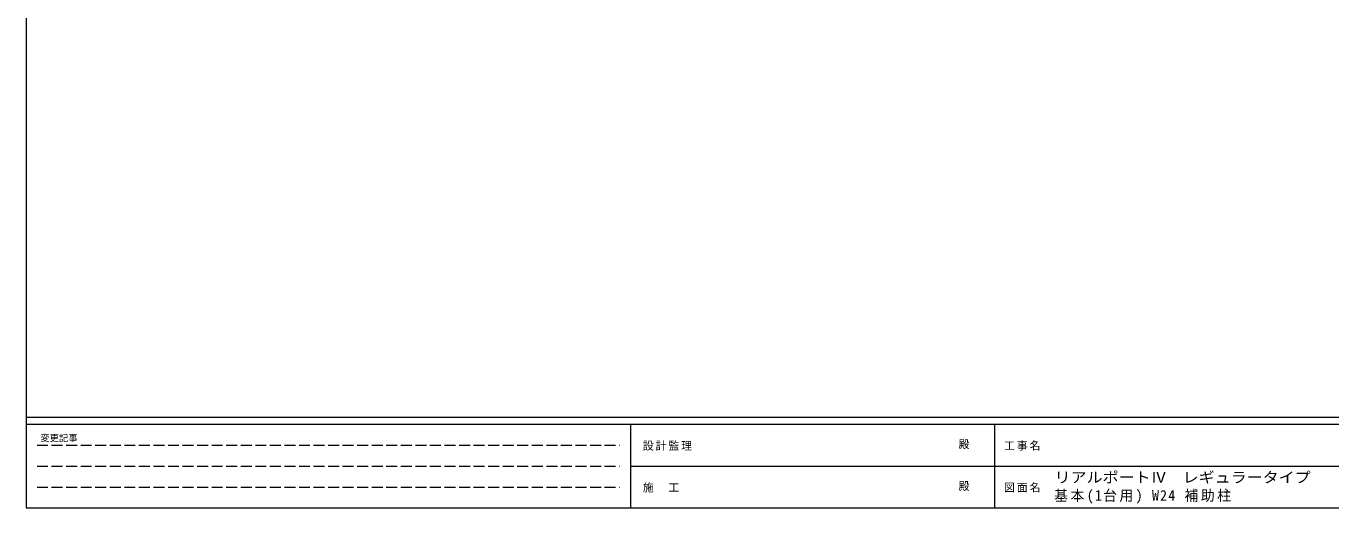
# Model space of a CAD drawing. Units: millimetres at full size, sheet at 1:40; details may follow other scales. Extents: x -11181 to 11305, y -7804 to 7716.
# Drawn here: x -11181 to 3163, y -7804 to -2504 of the extents above; entities that cross this region are included whole.
import ezdxf
from ezdxf.enums import TextEntityAlignment as Align

# ---------------------------------------------------------------- set-up
doc = ezdxf.new("R2010")
doc.units = ezdxf.units.MM
doc.header["$LTSCALE"] = 40
doc.linetypes.add('DASHED3', pattern=[4, 3, -1])
doc.layers.add('F-0_240', color=7, linetype='Continuous', lineweight=9)
doc.styles.add('ＭＳ ゴシック', font='')
doc.styles.get('ＭＳ ゴシック').set_extended_font_data('MS Gothic')

msp = doc.modelspace()

# ---------------------------------------------------------------- linework, layer by layer
at = {"layer": 'F-0_240', "color": 5}
for p, q in [((-11180.61, 7716.46), (-11180.61, -7803.54)), ((-11180.61, -6803.54), (10739.39, -6803.54)), ((-11180.61, -6883.54), (7183.72, -6883.54)), ((-4536.28, -6883.54), (-4536.28, -7803.54)), ((-536.28, -6883.54), (-536.28, -7803.54)), ((-4536.28, -7343.54), (3663.72, -7343.54)), ((-11180.61, -7803.54), (10739.39, -7803.54))]:
    msp.add_line(p, q, dxfattribs=at)
at = {"layer": 'F-0_240', "color": 4, "linetype": 'DASHED3'}
for p, q in [((-11060.61, -7113.54), (-4656.28, -7113.54)), ((-11060.61, -7343.54), (-4656.28, -7343.54)), ((-11060.61, -7573.54), (-4656.28, -7573.54))]:
    msp.add_line(p, q, dxfattribs=at)

# ---------------------------------------------------------------- texts
at = {"layer": 'F-0_240', "style": 'ＭＳ ゴシック'}
for s, height, p in [('変更記事', 73.31, (-11024.31, -7093.54)), ('殿', 87.98, (-930.57, -7173.54)), ('殿', 87.98, (-930.57, -7633.54))]:
    msp.add_text(s, height=height, dxfattribs=at).set_placement(p, align=Align.BOTTOM_LEFT)
at = {"layer": 'F-0_240', "style": 'ＭＳ ゴシック', "width": 1.1}
msp.add_text('リアルポートⅣ\u3000レギュラータイプ', height=117.3, dxfattribs=at).set_placement((124.97, -7561.39), align=Align.BOTTOM_LEFT)
at = {"layer": 'F-0_240', "attachment_point": 7, "style": 'ＭＳ ゴシック'}
for s, insert, char_height in [('\\T1.17;設計監理', (-4401.18, -7173.54), 87.98), ('\\T1.17;工事名', (-430.81, -7173.54), 87.98), ('\\T1.17;施\u3000工', (-4401.18, -7633.54), 87.98), ('\\T1.17;図面名', (-430.81, -7633.54), 87.98), ('\\T1.18;\\W0.95;基本(1台用)\\~W24\\~補助柱', (120.88, -7756.06), 117.3)]:
    msp.add_mtext(s, dxfattribs=dict(at, insert=insert, char_height=char_height))

doc.saveas('drawing.dxf')
